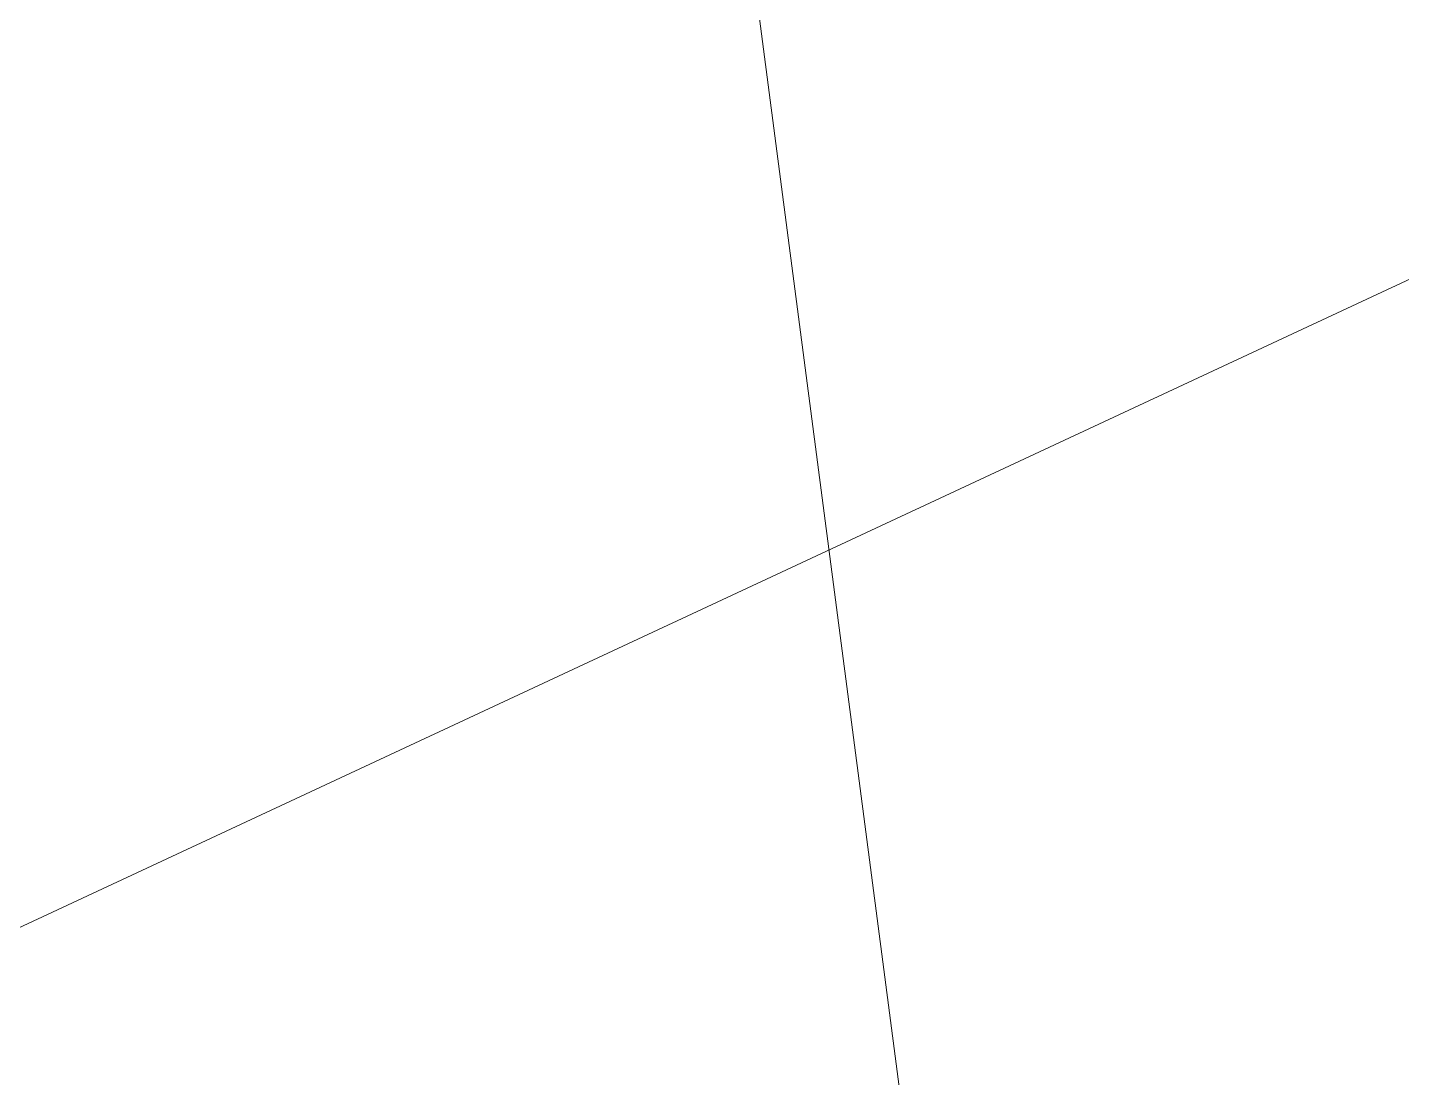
# Model space of a CAD drawing. Extents: x 2498567 to 2501210, y 7092229 to 7094464.
# Drawn here: x 2499189.65 to 2499190.569, y 7092709.881 to 7092710.583 of the extents above; entities that cross this region are included whole.
import ezdxf

# ---------------------------------------------------------------- set-up
doc = ezdxf.new("R2010")
doc.units = 0
doc.header["$MEASUREMENT"] = 0
doc.linetypes.add('DGN Style 5', pattern=[531.948115, 227.977763, -303.970351])
doc.linetypes.add('HIDDEN', pattern=[0.375, 0.25, -0.125])
doc.layers.add('GRID', color=254, linetype='HIDDEN')
doc.layers.add('Level 35', color=254, linetype='Continuous', lineweight=0)

msp = doc.modelspace()

# ---------------------------------------------------------------- linework, layer by layer
at = {"layer": 'GRID', "color": 252, "linetype": 'HIDDEN', "lineweight": 0, "ltscale": 35}
msp.add_line((2499017.75361, 7092629.83204), (2500997.38225, 7093552.89044), dxfattribs=at)
at = {"layer": 'Level 35', "color": 35, "linetype": 'DGN Style 5', "lineweight": 0, "flags": 128}
msp.add_lwpolyline([(2499190.04995, 7092711.26239), (2499190.13667, 7092710.6126), (2499190.42053, 7092708.44495), (2499190.48109, 7092707.98042), (2499190.54109, 7092707.51582), (2499190.60055, 7092707.05115), (2499190.65946, 7092706.5864), (2499191.39605, 7092700.74763), (2499191.43425, 7092700.43571), (2499191.47018, 7092700.12354), (2499191.50384, 7092699.81112), (2499191.53523, 7092699.49845), (2499191.63406, 7092698.47663), (2499191.65586, 7092698.25774), (2499191.67891, 7092698.03898), (2499191.7032, 7092697.82036), (2499191.72873, 7092697.60187), (2499192.10301, 7092694.47616), (2499192.21432, 7092693.81647), (2499192.38784, 7092693.17701), (2499192.62356, 7092692.55778), (2499192.92148, 7092691.95877), (2499194.42828, 7092689.26192), (2499194.70149, 7092688.7403), (2499194.94521, 7092688.20617), (2499195.15943, 7092687.65955), (2499195.34416, 7092687.10044), (2499195.89944, 7092685.25358), (2499196.02681, 7092684.86117), (2499196.17094, 7092684.47544), (2499196.33182, 7092684.0964), (2499196.50946, 7092683.72403), (2499197.58233, 7092681.59571), (2499197.82347, 7092681.14687), (2499198.0871, 7092680.7125), (2499198.3732, 7092680.29259), (2499198.68178, 7092679.88716), (2499199.98534, 7092678.26412), (2499200.27705, 7092677.93026), (2499200.5935, 7092677.62426), (2499200.9347, 7092677.34612), (2499201.30065, 7092677.09585), (2499202.52463, 7092676.33122)], dxfattribs=at)

doc.saveas('drawing.dxf')
